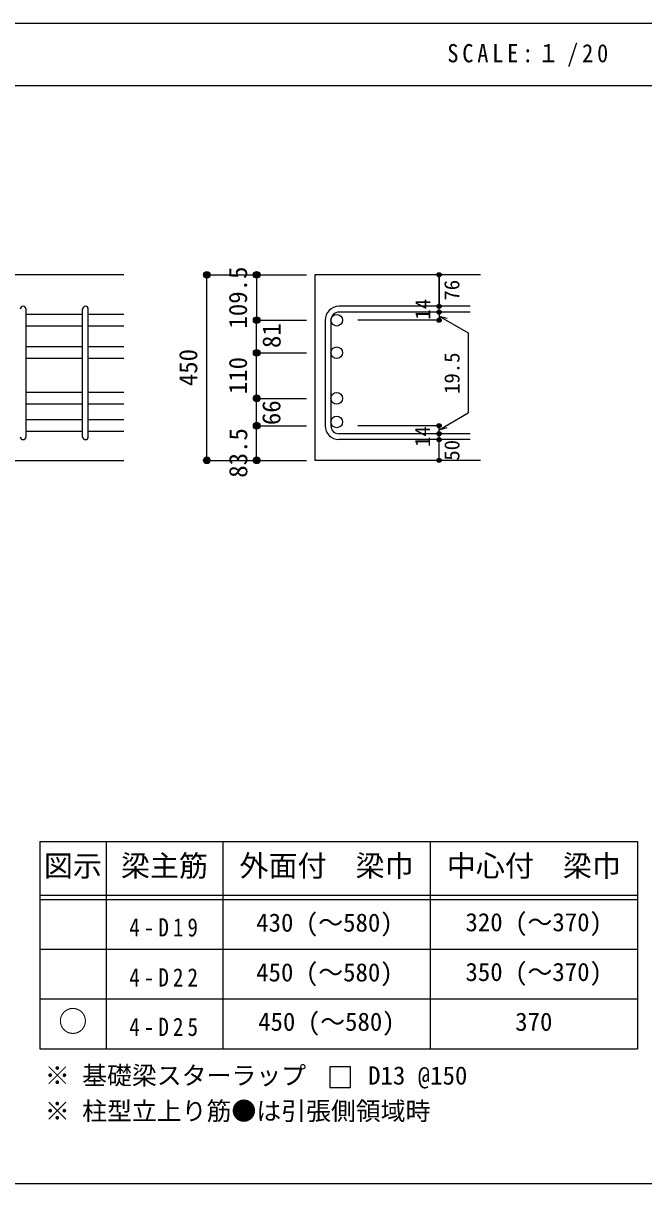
# Model space of a CAD drawing. Units: millimetres at full size, sheet at 1:20; some dimension numbers follow another scale. Extents: x -3982 to 3969, y -2797 to 2801.
# Drawn here: x 925 to 2422, y 2 to 2801 of the extents above; entities that cross this region are included whole.
import ezdxf
from ezdxf.enums import TextEntityAlignment as Align

# ---------------------------------------------------------------- set-up
doc = ezdxf.new("R2010")
doc.units = ezdxf.units.MM
doc.header["$LTSCALE"] = 20
doc.header["$PDMODE"] = 32
doc.header["$PDSIZE"] = 10
for name, color, linetype in [('6-1_躯体線', 2, 'Continuous'), ('6-5_梁主筋', 7, 'Continuous'), ('6-6_S.T.P.', 7, 'Continuous'), ('6-7_文字', 7, 'Continuous'), ('6-D_寸法', 4, 'Continuous'), ('6-E_枠', 7, 'Continuous'), ('F-0_枠', 6, 'Continuous')]:
    doc.layers.add(name, color=color, linetype=linetype)
doc.styles.add('ＭＳ ゴシック', font='')
doc.styles.get('ＭＳ ゴシック').set_extended_font_data('MS Gothic')

msp = doc.modelspace()

# ---------------------------------------------------------------- linework, layer by layer
at = {"layer": '6-1_躯体線'}
for p, q in [((1168.29, 2194.12), (-31.71, 2194.12)), ((2028.29, 2194.12), (1628.29, 2194.12)), ((1628.29, 2194.12), (1628.29, 1746.62)), ((768.29, 1746.62), (1168.29, 1746.62)), ((2028.29, 1746.62), (1628.29, 1746.62))]:
    msp.add_line(p, q, dxfattribs=at)
at = {"layer": '6-5_梁主筋'}
for p, q in [((1068.29, 2098.51), (932.29, 2098.51)), ((1168.29, 2098.51), (1082.29, 2098.51)), ((1068.29, 2070.51), (932.29, 2070.51)), ((1168.29, 2070.51), (1082.29, 2070.51)), ((1068.29, 2020.12), (932.29, 2020.12)), ((1168.29, 2020.12), (1082.29, 2020.12)), ((1068.29, 1992.12), (932.29, 1992.12)), ((1168.29, 1992.12), (1082.29, 1992.12)), ((1068.29, 1910.12), (932.29, 1910.12)), ((1168.29, 1910.12), (1082.29, 1910.12)), ((1068.29, 1882.12), (932.29, 1882.12)), ((1168.29, 1882.12), (1082.29, 1882.12)), ((1068.29, 1844.12), (932.29, 1844.12)), ((1168.29, 1844.12), (1082.29, 1844.12)), ((1068.29, 1816.12), (932.29, 1816.12)), ((1168.29, 1816.12), (1082.29, 1816.12))]:
    msp.add_line(p, q, dxfattribs=at)
at = {"layer": '6-5_梁主筋', "color": 3}
for centre in [(1681.29, 2084.51), (1681.29, 2006.12), (1681.29, 1896.12), (1681.29, 1839.12)]:
    msp.add_circle(centre, 14, dxfattribs=at)
at = {"layer": '6-6_S.T.P.'}
for p, q in [((932.29, 1803.62), (932.29, 2111.01)), ((1068.29, 1803.62), (1068.29, 2111.01)), ((1082.29, 1803.62), (1082.29, 2111.01)), ((2003.29, 2118.01), (1686.79, 2118.01)), ((2003.29, 2104.01), (1686.79, 2104.01)), ((1653.29, 2084.51), (1653.29, 1830.12)), ((1667.29, 2084.51), (1667.29, 1830.12)), ((2003.29, 1810.62), (1686.79, 1810.62)), ((2003.29, 1796.62), (1686.79, 1796.62))]:
    msp.add_line(p, q, dxfattribs=at)
for centre, radius, start, end in [((925.29, 2111.01), 7, 0, 180), ((1075.29, 2111.01), 7, 0, 180), ((1686.79, 2084.51), 33.5, 90, 180), ((1686.79, 2084.51), 19.5, 90, 180), ((1686.79, 1830.12), 33.5, 180, 270), ((1686.79, 1830.12), 19.5, 180, 270), ((925.29, 1803.62), 7, 180, 0), ((1075.29, 1803.62), 7, 180, 0)]:
    msp.add_arc(centre, radius, start, end, dxfattribs=at)
at = {"layer": '6-7_文字'}
msp.add_lwpolyline([(1664.79, 234.27), (1714.79, 234.27), (1714.79, 284.27), (1664.79, 284.27)], close=True, dxfattribs=at)
at = {"layer": '6-D_寸法'}
for p, q in [((1368.29, 2194.12), (1488.29, 2194.12)), ((1368.29, 2194.12), (1488.29, 2194.12)), ((1368.29, 2194.12), (1488.29, 2194.12)), ((1368.29, 1746.62), (1368.29, 2194.12)), ((1488.29, 2194.12), (1608.29, 2194.12)), ((1488.29, 2194.12), (1608.29, 2194.12)), ((1488.29, 2194.12), (1488.29, 2084.51)), ((1928.29, 2104.01), (1928.29, 2118.01)), ((1928.29, 2104.01), (1928.29, 2084.51)), ((1488.29, 2084.51), (1608.29, 2084.51)), ((1488.29, 2009.12), (1488.29, 2084.51)), ((1488.29, 2006.12), (1488.29, 2084.51)), ((1928.29, 2084.51), (1732.2, 2084.51)), ((1928.29, 2094.26), (1998.35, 2053.81)), ((1928.29, 2094.26), (1947.61, 2089.09)), ((1998.35, 2053.81), (1998.35, 1860.82)), ((1488.29, 1896.12), (1488.29, 2009.12)), ((1488.29, 2006.12), (1608.29, 2006.12)), ((1488.29, 2006.12), (1608.29, 2006.12)), ((1488.29, 1896.12), (1488.29, 2006.12)), ((1488.29, 1830.12), (1488.29, 1896.12)), ((1488.29, 1896.12), (1608.29, 1896.12)), ((1928.29, 1820.37), (1998.35, 1860.82)), ((1488.29, 1830.12), (1608.29, 1830.12)), ((1488.29, 1830.12), (1608.29, 1830.12)), ((1488.29, 1830.12), (1608.29, 1830.12)), ((1488.29, 1830.12), (1608.29, 1830.12)), ((1928.29, 1830.12), (1732.2, 1830.12)), ((1928.29, 1810.62), (1928.29, 1830.12)), ((1928.29, 1820.37), (1947.61, 1825.55)), ((1928.29, 1796.62), (1928.29, 1810.62)), ((1928.29, 1746.62), (1928.29, 1796.62)), ((1488.29, 1746.62), (1608.29, 1746.62))]:
    msp.add_line(p, q, dxfattribs=at)
for points in [[(1928.29, 2118.01), (1928.29, 2194.12), (1928.29, 2118.01)], [(1368.29, 1746.62), (1488.29, 1746.62), (1488.29, 1830.12)]]:
    msp.add_lwpolyline(points, dxfattribs=at)
for centre, radius in [((1368.29, 2194.12), 8), ((1368.29, 2194.12), 7.2), ((1368.29, 2194.12), 6.4), ((1368.29, 2194.12), 5.6), ((1368.29, 2194.12), 4.8), ((1368.29, 2194.12), 4), ((1368.29, 2194.12), 3.2), ((1368.29, 2194.12), 2.4), ((1368.29, 2194.12), 1.6), ((1368.29, 2194.12), 0.8), ((1488.29, 2194.12), 8), ((1488.29, 2194.12), 7.2), ((1488.29, 2194.12), 6.4), ((1488.29, 2194.12), 5.6), ((1488.29, 2194.12), 4.8), ((1488.29, 2194.12), 4), ((1488.29, 2194.12), 3.2), ((1488.29, 2194.12), 2.4), ((1488.29, 2194.12), 1.6), ((1488.29, 2194.12), 0.8), ((1928.29, 2194.12), 4), ((1928.29, 2194.12), 3.6), ((1928.29, 2194.12), 3.2), ((1928.29, 2194.12), 2.8), ((1928.29, 2194.12), 2.4), ((1928.29, 2194.12), 2), ((1928.29, 2194.12), 1.6), ((1928.29, 2194.12), 1.2), ((1928.29, 2194.12), 0.8), ((1928.29, 2194.12), 0.4), ((1928.29, 2118.01), 4), ((1928.29, 2104.01), 4), ((1928.29, 2118.01), 3.6), ((1928.29, 2104.01), 3.6), ((1928.29, 2118.01), 3.2), ((1928.29, 2104.01), 3.2), ((1928.29, 2118.01), 2.8), ((1928.29, 2104.01), 2.8), ((1928.29, 2118.01), 2.4), ((1928.29, 2104.01), 2.4), ((1928.29, 2118.01), 2), ((1928.29, 2104.01), 2), ((1928.29, 2118.01), 1.6), ((1928.29, 2104.01), 1.6), ((1928.29, 2118.01), 1.2), ((1928.29, 2104.01), 1.2), ((1928.29, 2118.01), 0.8), ((1928.29, 2104.01), 0.8), ((1928.29, 2118.01), 0.4), ((1928.29, 2104.01), 0.4), ((1488.29, 2084.51), 8), ((1488.29, 2084.51), 7.2), ((1488.29, 2084.51), 6.4), ((1488.29, 2084.51), 5.6), ((1488.29, 2084.51), 4.8), ((1488.29, 2084.51), 4), ((1488.29, 2084.51), 3.2), ((1488.29, 2084.51), 2.4), ((1488.29, 2084.51), 1.6), ((1488.29, 2084.51), 0.8), ((1928.29, 2084.51), 4), ((1928.29, 2084.51), 3.6), ((1928.29, 2084.51), 3.2), ((1928.29, 2084.51), 2.8), ((1928.29, 2084.51), 2.4), ((1928.29, 2084.51), 2), ((1928.29, 2084.51), 1.6), ((1928.29, 2084.51), 1.2), ((1928.29, 2084.51), 0.8), ((1928.29, 2084.51), 0.4), ((1488.29, 2006.12), 8), ((1488.29, 2006.12), 7.2), ((1488.29, 2006.12), 6.4), ((1488.29, 2006.12), 5.6), ((1488.29, 2006.12), 4.8), ((1488.29, 2006.12), 4), ((1488.29, 2006.12), 3.2), ((1488.29, 2006.12), 2.4), ((1488.29, 2006.12), 1.6), ((1488.29, 2006.12), 0.8), ((1488.29, 1896.12), 8), ((1488.29, 1896.12), 7.2), ((1488.29, 1896.12), 6.4), ((1488.29, 1896.12), 5.6), ((1488.29, 1896.12), 4.8), ((1488.29, 1896.12), 4), ((1488.29, 1896.12), 3.2), ((1488.29, 1896.12), 2.4), ((1488.29, 1896.12), 1.6), ((1488.29, 1896.12), 0.8), ((1488.29, 1830.12), 8), ((1488.29, 1830.12), 7.2), ((1488.29, 1830.12), 6.4), ((1488.29, 1830.12), 5.6), ((1488.29, 1830.12), 4.8), ((1488.29, 1830.12), 4), ((1488.29, 1830.12), 3.2), ((1488.29, 1830.12), 2.4), ((1488.29, 1830.12), 1.6), ((1488.29, 1830.12), 0.8), ((1928.29, 1830.12), 4), ((1928.29, 1830.12), 3.6), ((1928.29, 1830.12), 3.2), ((1928.29, 1830.12), 2.8), ((1928.29, 1830.12), 2.4), ((1928.29, 1830.12), 2), ((1928.29, 1830.12), 1.6), ((1928.29, 1830.12), 1.2), ((1928.29, 1830.12), 0.8), ((1928.29, 1830.12), 0.4), ((1928.29, 1810.62), 4), ((1928.29, 1796.62), 4), ((1928.29, 1810.62), 3.6), ((1928.29, 1796.62), 3.6), ((1928.29, 1810.62), 3.2), ((1928.29, 1796.62), 3.2), ((1928.29, 1810.62), 2.8), ((1928.29, 1796.62), 2.8), ((1928.29, 1810.62), 2.4), ((1928.29, 1796.62), 2.4), ((1928.29, 1810.62), 2), ((1928.29, 1796.62), 2), ((1928.29, 1810.62), 1.6), ((1928.29, 1796.62), 1.6), ((1928.29, 1810.62), 1.2), ((1928.29, 1796.62), 1.2), ((1928.29, 1810.62), 0.8), ((1928.29, 1796.62), 0.8), ((1928.29, 1810.62), 0.4), ((1928.29, 1796.62), 0.4), ((1368.29, 1746.62), 8), ((1368.29, 1746.62), 7.2), ((1368.29, 1746.62), 6.4), ((1368.29, 1746.62), 5.6), ((1368.29, 1746.62), 4.8), ((1368.29, 1746.62), 4), ((1368.29, 1746.62), 3.2), ((1368.29, 1746.62), 2.4), ((1368.29, 1746.62), 1.6), ((1368.29, 1746.62), 0.8), ((1488.29, 1746.62), 8), ((1488.29, 1746.62), 7.2), ((1488.29, 1746.62), 6.4), ((1488.29, 1746.62), 5.6), ((1488.29, 1746.62), 4.8), ((1488.29, 1746.62), 4), ((1488.29, 1746.62), 3.2), ((1488.29, 1746.62), 2.4), ((1488.29, 1746.62), 1.6), ((1488.29, 1746.62), 0.8), ((1928.29, 1746.62), 4), ((1928.29, 1746.62), 3.6), ((1928.29, 1746.62), 3.2), ((1928.29, 1746.62), 2.8), ((1928.29, 1746.62), 2.4), ((1928.29, 1746.62), 2), ((1928.29, 1746.62), 1.6), ((1928.29, 1746.62), 1.2), ((1928.29, 1746.62), 0.8), ((1928.29, 1746.62), 0.4)]:
    msp.add_circle(centre, radius, dxfattribs=at)
at = {"layer": '6-D_寸法', "color": 7}
for p in [(1368.29, 2194.12), (1488.29, 2194.12), (1928.29, 2194.12), (1928.29, 2118.01), (1928.29, 2104.01), (1488.29, 2084.51), (1928.29, 2084.51), (1488.29, 2006.12), (1488.29, 1896.12), (1488.29, 1830.12), (1928.29, 1830.12), (1928.29, 1830.12), (1928.29, 1830.12), (1928.29, 1810.62), (1928.29, 1796.62), (1368.29, 1746.62), (1488.29, 1746.62), (1928.29, 1746.62)]:
    msp.add_point(p, dxfattribs=at)
at = {"layer": '6-E_枠', "color": 3}
for p, q in [((965.14, 827.72), (965.14, 327.72)), ((965.14, 827.72), (2406.83, 827.72)), ((2406.83, 827.72), (2406.83, 327.72)), ((965.14, 327.72), (2406.83, 327.72))]:
    msp.add_line(p, q, dxfattribs=at)
at = {"layer": '6-E_枠'}
for p, q in [((1125.14, 827.72), (1125.14, 327.72)), ((1406.83, 827.72), (1406.83, 327.72)), ((1906.83, 827.72), (1906.83, 327.72)), ((965.14, 697.72), (2406.83, 697.72)), ((965.14, 687.72), (2406.83, 687.72)), ((965.14, 567.72), (2406.83, 567.72)), ((965.14, 447.72), (2406.83, 447.72))]:
    msp.add_line(p, q, dxfattribs=at)
at = {"layer": 'F-0_枠'}
msp.add_line((-3981.92, 2800.77), (3969.4, 2800.77), dxfattribs=at)
at = {"layer": 'F-0_枠', "color": 2}
for p, q in [((-3981.92, 2650.77), (2482.4, 2650.77)), ((2482.4, 1.97), (-3981.92, 1.97))]:
    msp.add_line(p, q, dxfattribs=at)

# ---------------------------------------------------------------- texts
at = {"layer": '6-7_文字', "color": 2, "style": 'ＭＳ ゴシック'}
for s, p in [('図示', (975.14, 727.72)), ('梁主筋', (1160.98, 727.72)), ('外面付\u3000梁巾', (1446.83, 727.72)), ('中心付\u3000梁巾', (1946.83, 727.72)), ('○', (1010.14, 352.72))]:
    msp.add_text(s, height=51.32, dxfattribs=at).set_placement(p, align=Align.BOTTOM_LEFT)
at = {"layer": '6-7_文字', "style": 'ＭＳ ゴシック'}
for s, p in [('430 (～580)', (1487.14, 596.73)), ('320 (～370)', (1991.83, 597.72)), ('450 (～580)', (1487.14, 476.73)), ('350 (～370)', (1991.83, 477.72)), ('450 (～580)', (1491.83, 357.72)), ('370', (2111.83, 357.72)), ('※ 基礎梁スターラップ     D13 @150', (977.51, 228)), ('※ 柱型立上り筋●は引張側領域時', (977.51, 142.33))]:
    msp.add_text(s, height=43.99, dxfattribs=at).set_placement(p, align=Align.BOTTOM_LEFT)
at = {"layer": '6-7_文字', "color": 2, "insert": (1948.17, 2695.77), "char_height": 43.99, "attachment_point": 7, "style": 'ＭＳ ゴシック'}
msp.add_mtext('\\T1.34;\\W0.9;SCALE:１/20', dxfattribs=at)
at = {"layer": '6-7_文字', "char_height": 43.99, "attachment_point": 7, "style": 'ＭＳ ゴシック'}
for s, insert in [('\\T1.38;\\W0.85;4-D19', (1180.98, 597.72)), ('\\T1.38;\\W0.85;4-D22', (1180.98, 477.72)), ('\\T1.38;\\W0.85;4-D25', (1180.98, 357.72))]:
    msp.add_mtext(s, dxfattribs=dict(at, insert=insert))
at = {"layer": '6-D_寸法', "style": 'ＭＳ ゴシック'}
for s, height, p in [('109.5', 43.99, (1478.29, 2064.32)), ('76', 36.66, (1988.27, 2131.86)), ('14', 36.66, (1918.29, 2086.09)), ('81', 43.99, (1559.28, 2017.44)), ('450', 43.99, (1358.29, 1925.37)), ('110', 43.99, (1478.29, 1906.12)), ('19.5', 36.66, (1988.56, 1906.96)), ('66', 43.99, (1558.84, 1831.5)), ('83.5', 43.99, (1478.84, 1704.57)), ('14', 36.66, (1917.63, 1778.95)), ('50', 36.66, (1988.36, 1745.83))]:
    msp.add_text(s, height=height, rotation=90, dxfattribs=at).set_placement(p, align=Align.BOTTOM_LEFT)

doc.saveas('drawing.dxf')
